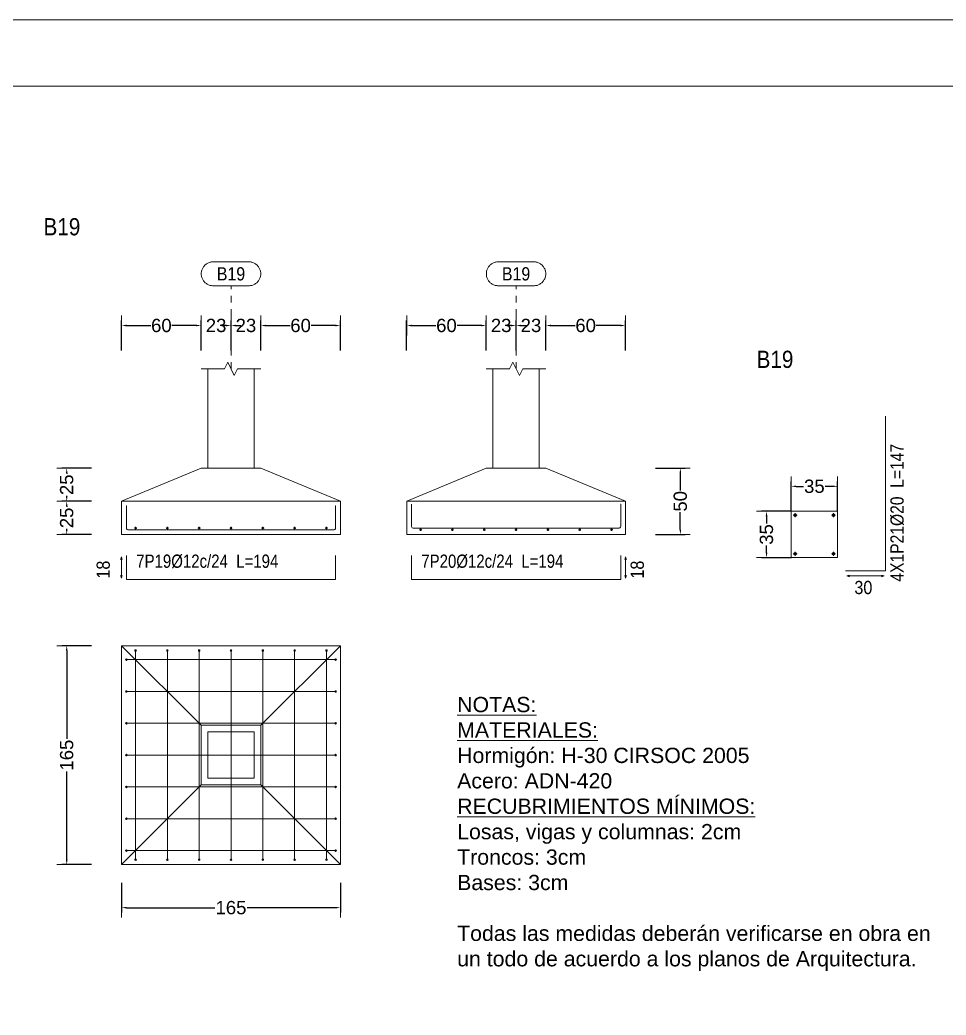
# Model space of a CAD drawing. Header units: millimetres. Extents: x 0 to 147, y 0 to 144.
# Drawn here: x 34.1 to 48.07, y 76.57 to 91.58 of the extents above; entities that cross this region are included whole.
import ezdxf
from ezdxf.enums import TextEntityAlignment as Align

# ---------------------------------------------------------------- set-up
doc = ezdxf.new("R2010")
doc.units = ezdxf.units.MM
doc.linetypes.add('CYPE_PUNTO', pattern=[0.075, 0, -0.075])
for name, color, linetype, lineweight in [('CIM_COTAS', 2, 'Continuous', 0), ('CIM_DIB_ARMADOS', 4, 'Continuous', 0), ('CIM_GEOMETRIA', 2, 'Continuous', 0), ('CIM_REFEREN', 2, 'Continuous', 0), ('CIM_TXT_ARMADOS', 3, 'Continuous', 0), ('RECUAD_LIMITES', 2, 'Continuous', 0), ('RECUAD_MARCO', 1, 'Continuous', 20), ('TABLAS', 1, 'Continuous', 0)]:
    doc.layers.add(name, color=color, linetype=linetype, lineweight=lineweight)
doc.styles.add('CYPETXT_0.3_romans', font='arial.ttf', dxfattribs={"height": 0.2})
doc.styles.add('CYPETXT_romans', font='arial.ttf', dxfattribs={"height": 0.2})
doc.dimstyles.new('cype_arrow', dxfattribs={"dimtxt": 0.18, "dimasz": 0.075, "dimexe": 0.075, "dimexo": 0.075, "dimgap": 0, "dimtad": 0, "dimdec": 4, "dimzin": 0, "dimdsep": 46, "dimtxsty": 'CYPETXT_0.3_romans', "dimcen": 0.09, "dimadec": 0, "dimazin": 0, "dimtfac": 1, "dimtdec": 4, "dimtofl": 0, "dimtmove": 2, "dimatfit": 3, "dimfxl": 1, "dimtolj": 1, "dimtzin": 0, "dimarcsym": 0})

# ---------------------------------------------------------------- blocks, each defined once
blk = doc.blocks.new('*D156')
at = {"layer": 'CIM_COTAS', "color": 0, "lineweight": -2, "transparency": 16777216}
for p, q in [((35.631, 86.6), (35.631, 87.05)), ((35.706, 86.975), (36.072, 86.975)), ((36.756, 86.975), (36.391, 86.975)), ((36.831, 86.6), (36.831, 87.05))]:
    blk.add_line(p, q, dxfattribs=at)
at = {"layer": 'CIM_COTAS', "color": 0, "transparency": 16777216}
for points in [[(35.706, 86.988), (35.706, 86.963), (35.631, 86.975)], [(36.756, 86.988), (36.756, 86.963), (36.831, 86.975)]]:
    blk.add_solid(points, dxfattribs=at)
at = {"layer": 'Defpoints', "color": 0, "transparency": 16777216}
for p in [(36.831, 86.975), (35.631, 86.525), (36.831, 86.525)]:
    blk.add_point(p, dxfattribs=at)
at = {"layer": 'CIM_COTAS', "color": 0, "transparency": 16777216, "insert": (36.231, 86.975), "char_height": 0.2, "attachment_point": 5, "style": 'CYPETXT_0.3_romans'}
blk.add_mtext('\\A1;60', dxfattribs=at)
blk = doc.blocks.new('*D157')
at = {"layer": 'CIM_COTAS', "color": 0, "lineweight": -2, "transparency": 16777216}
for p, q in [((36.756376, 86.975214), (36.681376, 86.975214)), ((36.831376, 86.600214), (36.831376, 87.050214)), ((37.281376, 86.600214), (37.281376, 87.050214)), ((37.356376, 86.975214), (37.431376, 86.975214))]:
    blk.add_line(p, q, dxfattribs=at)
at = {"layer": 'CIM_COTAS', "color": 0, "transparency": 16777216}
for points in [[(36.756376, 86.987714), (36.756376, 86.962714), (36.831376, 86.975214)], [(37.356376, 86.987714), (37.356376, 86.962714), (37.281376, 86.975214)]]:
    blk.add_solid(points, dxfattribs=at)
at = {"layer": 'Defpoints', "color": 0, "transparency": 16777216}
for p in [(37.281376, 86.975214), (36.831376, 86.525214), (37.281376, 86.525214)]:
    blk.add_point(p, dxfattribs=at)
at = {"layer": 'CIM_COTAS', "color": 0, "transparency": 16777216, "insert": (37.056376, 86.975214), "char_height": 0.2, "attachment_point": 5, "style": 'CYPETXT_0.3_romans'}
blk.add_mtext('\\A1;23', dxfattribs=at)
blk = doc.blocks.new('*D158')
at = {"layer": 'CIM_COTAS', "color": 0, "lineweight": -2, "transparency": 16777216}
for p, q in [((37.206376, 86.975214), (37.131376, 86.975214)), ((37.281376, 86.600214), (37.281376, 87.050214)), ((37.731376, 86.600214), (37.731376, 87.050214)), ((37.806376, 86.975214), (37.881376, 86.975214))]:
    blk.add_line(p, q, dxfattribs=at)
at = {"layer": 'CIM_COTAS', "color": 0, "transparency": 16777216}
for points in [[(37.206376, 86.987714), (37.206376, 86.962714), (37.281376, 86.975214)], [(37.806376, 86.987714), (37.806376, 86.962714), (37.731376, 86.975214)]]:
    blk.add_solid(points, dxfattribs=at)
at = {"layer": 'Defpoints', "color": 0, "transparency": 16777216}
for p in [(37.731376, 86.975214), (37.281376, 86.525214), (37.731376, 86.525214)]:
    blk.add_point(p, dxfattribs=at)
at = {"layer": 'CIM_COTAS', "color": 0, "transparency": 16777216, "insert": (37.506376, 86.975214), "char_height": 0.2, "attachment_point": 5, "style": 'CYPETXT_0.3_romans'}
blk.add_mtext('\\A1;23', dxfattribs=at)
blk = doc.blocks.new('*D159')
at = {"layer": 'CIM_COTAS', "color": 0, "lineweight": -2, "transparency": 16777216}
for p, q in [((37.731, 86.6), (37.731, 87.05)), ((37.806, 86.975), (38.172, 86.975)), ((38.856, 86.975), (38.491, 86.975)), ((38.931, 86.6), (38.931, 87.05))]:
    blk.add_line(p, q, dxfattribs=at)
at = {"layer": 'CIM_COTAS', "color": 0, "transparency": 16777216}
for points in [[(37.806, 86.988), (37.806, 86.963), (37.731, 86.975)], [(38.856, 86.988), (38.856, 86.963), (38.931, 86.975)]]:
    blk.add_solid(points, dxfattribs=at)
at = {"layer": 'Defpoints', "color": 0, "transparency": 16777216}
for p in [(38.931, 86.975), (37.731, 86.525), (38.931, 86.525)]:
    blk.add_point(p, dxfattribs=at)
at = {"layer": 'CIM_COTAS', "color": 0, "transparency": 16777216, "insert": (38.331, 86.975), "char_height": 0.2, "attachment_point": 5, "style": 'CYPETXT_0.3_romans'}
blk.add_mtext('\\A1;60', dxfattribs=at)
blk = doc.blocks.new('*D160')
at = {"layer": 'CIM_COTAS', "color": 0, "lineweight": -2, "transparency": 16777216}
for p, q in [((35.178, 84.324), (34.728, 84.324)), ((34.803, 84.249), (34.803, 84.24)), ((34.803, 83.899), (34.803, 83.908)), ((35.178, 83.824), (34.728, 83.824))]:
    blk.add_line(p, q, dxfattribs=at)
at = {"layer": 'CIM_COTAS', "color": 0, "transparency": 16777216}
for points in [[(34.791, 84.249), (34.816, 84.249), (34.803, 84.324)], [(34.791, 83.899), (34.816, 83.899), (34.803, 83.824)]]:
    blk.add_solid(points, dxfattribs=at)
at = {"layer": 'Defpoints', "color": 0, "transparency": 16777216}
for p in [(34.803, 84.324), (35.253, 84.324), (35.253, 83.824)]:
    blk.add_point(p, dxfattribs=at)
at = {"layer": 'CIM_COTAS', "color": 0, "transparency": 16777216, "insert": (34.803, 84.074), "char_height": 0.2, "attachment_point": 5, "rotation": 90, "style": 'CYPETXT_0.3_romans'}
blk.add_mtext('\\A1;25', dxfattribs=at)
blk = doc.blocks.new('*D161')
at = {"layer": 'CIM_COTAS', "color": 0, "lineweight": -2, "transparency": 16777216}
for p, q in [((35.178, 84.824), (34.728, 84.824)), ((34.803, 84.749), (34.803, 84.74)), ((34.803, 84.399), (34.803, 84.408)), ((35.178, 84.324), (34.728, 84.324))]:
    blk.add_line(p, q, dxfattribs=at)
at = {"layer": 'CIM_COTAS', "color": 0, "transparency": 16777216}
for points in [[(34.791, 84.749), (34.816, 84.749), (34.803, 84.824)], [(34.791, 84.399), (34.816, 84.399), (34.803, 84.324)]]:
    blk.add_solid(points, dxfattribs=at)
at = {"layer": 'Defpoints', "color": 0, "transparency": 16777216}
for p in [(34.803, 84.824), (35.253, 84.824), (35.253, 84.324)]:
    blk.add_point(p, dxfattribs=at)
at = {"layer": 'CIM_COTAS', "color": 0, "transparency": 16777216, "insert": (34.803, 84.574), "char_height": 0.2, "attachment_point": 5, "rotation": 90, "style": 'CYPETXT_0.3_romans'}
blk.add_mtext('\\A1;25', dxfattribs=at)
blk = doc.blocks.new('*D162')
at = {"layer": 'CIM_COTAS', "color": 0, "lineweight": -2, "transparency": 16777216}
for p, q in [((39.931, 86.6), (39.931, 87.05)), ((40.006, 86.975), (40.372, 86.975)), ((41.056, 86.975), (40.691, 86.975)), ((41.131, 86.6), (41.131, 87.05))]:
    blk.add_line(p, q, dxfattribs=at)
at = {"layer": 'CIM_COTAS', "color": 0, "transparency": 16777216}
for points in [[(40.006, 86.988), (40.006, 86.963), (39.931, 86.975)], [(41.056, 86.988), (41.056, 86.963), (41.131, 86.975)]]:
    blk.add_solid(points, dxfattribs=at)
at = {"layer": 'Defpoints', "color": 0, "transparency": 16777216}
for p in [(41.131, 86.975), (39.931, 86.525), (41.131, 86.525)]:
    blk.add_point(p, dxfattribs=at)
at = {"layer": 'CIM_COTAS', "color": 0, "transparency": 16777216, "insert": (40.531, 86.975), "char_height": 0.2, "attachment_point": 5, "style": 'CYPETXT_0.3_romans'}
blk.add_mtext('\\A1;60', dxfattribs=at)
blk = doc.blocks.new('*D163')
at = {"layer": 'CIM_COTAS', "color": 0, "lineweight": -2, "transparency": 16777216}
for p, q in [((41.056376, 86.975214), (40.981376, 86.975214)), ((41.131376, 86.600214), (41.131376, 87.050214)), ((41.581376, 86.600214), (41.581376, 87.050214)), ((41.656376, 86.975214), (41.731376, 86.975214))]:
    blk.add_line(p, q, dxfattribs=at)
at = {"layer": 'CIM_COTAS', "color": 0, "transparency": 16777216}
for points in [[(41.056376, 86.987714), (41.056376, 86.962714), (41.131376, 86.975214)], [(41.656376, 86.987714), (41.656376, 86.962714), (41.581376, 86.975214)]]:
    blk.add_solid(points, dxfattribs=at)
at = {"layer": 'Defpoints', "color": 0, "transparency": 16777216}
for p in [(41.581376, 86.975214), (41.131376, 86.525214), (41.581376, 86.525214)]:
    blk.add_point(p, dxfattribs=at)
at = {"layer": 'CIM_COTAS', "color": 0, "transparency": 16777216, "insert": (41.356376, 86.975214), "char_height": 0.2, "attachment_point": 5, "style": 'CYPETXT_0.3_romans'}
blk.add_mtext('\\A1;23', dxfattribs=at)
blk = doc.blocks.new('*D164')
at = {"layer": 'CIM_COTAS', "color": 0, "lineweight": -2, "transparency": 16777216}
for p, q in [((41.506376, 86.975214), (41.431376, 86.975214)), ((41.581376, 86.600214), (41.581376, 87.050214)), ((42.031376, 86.600214), (42.031376, 87.050214)), ((42.106376, 86.975214), (42.181376, 86.975214))]:
    blk.add_line(p, q, dxfattribs=at)
at = {"layer": 'CIM_COTAS', "color": 0, "transparency": 16777216}
for points in [[(41.506376, 86.987714), (41.506376, 86.962714), (41.581376, 86.975214)], [(42.106376, 86.987714), (42.106376, 86.962714), (42.031376, 86.975214)]]:
    blk.add_solid(points, dxfattribs=at)
at = {"layer": 'Defpoints', "color": 0, "transparency": 16777216}
for p in [(42.031376, 86.975214), (41.581376, 86.525214), (42.031376, 86.525214)]:
    blk.add_point(p, dxfattribs=at)
at = {"layer": 'CIM_COTAS', "color": 0, "transparency": 16777216, "insert": (41.806376, 86.975214), "char_height": 0.2, "attachment_point": 5, "style": 'CYPETXT_0.3_romans'}
blk.add_mtext('\\A1;23', dxfattribs=at)
blk = doc.blocks.new('*D165')
at = {"layer": 'CIM_COTAS', "color": 0, "lineweight": -2, "transparency": 16777216}
for p, q in [((42.031, 86.6), (42.031, 87.05)), ((42.106, 86.975), (42.472, 86.975)), ((43.156, 86.975), (42.791, 86.975)), ((43.231, 86.6), (43.231, 87.05))]:
    blk.add_line(p, q, dxfattribs=at)
at = {"layer": 'CIM_COTAS', "color": 0, "transparency": 16777216}
for points in [[(42.106, 86.988), (42.106, 86.963), (42.031, 86.975)], [(43.156, 86.988), (43.156, 86.963), (43.231, 86.975)]]:
    blk.add_solid(points, dxfattribs=at)
at = {"layer": 'Defpoints', "color": 0, "transparency": 16777216}
for p in [(43.231, 86.975), (42.031, 86.525), (43.231, 86.525)]:
    blk.add_point(p, dxfattribs=at)
at = {"layer": 'CIM_COTAS', "color": 0, "transparency": 16777216, "insert": (42.631, 86.975), "char_height": 0.2, "attachment_point": 5, "style": 'CYPETXT_0.3_romans'}
blk.add_mtext('\\A1;60', dxfattribs=at)
blk = doc.blocks.new('*D166')
at = {"layer": 'CIM_COTAS', "color": 0, "lineweight": -2, "transparency": 16777216}
for p, q in [((43.684, 84.824), (44.134, 84.824)), ((44.059, 84.749), (44.059, 84.488)), ((44.059, 83.899), (44.059, 84.16)), ((43.684, 83.824), (44.134, 83.824))]:
    blk.add_line(p, q, dxfattribs=at)
at = {"layer": 'CIM_COTAS', "color": 0, "transparency": 16777216}
for points in [[(44.047, 84.749), (44.072, 84.749), (44.059, 84.824)], [(44.047, 83.899), (44.072, 83.899), (44.059, 83.824)]]:
    blk.add_solid(points, dxfattribs=at)
at = {"layer": 'Defpoints', "color": 0, "transparency": 16777216}
for p in [(43.609, 84.824), (44.059, 84.824), (43.609, 83.824)]:
    blk.add_point(p, dxfattribs=at)
at = {"layer": 'CIM_COTAS', "color": 0, "transparency": 16777216, "insert": (44.059, 84.324), "char_height": 0.2, "attachment_point": 5, "rotation": 90, "style": 'CYPETXT_0.3_romans'}
blk.add_mtext('\\A1;50', dxfattribs=at)
blk = doc.blocks.new('*D167')
at = {"layer": 'CIM_COTAS', "color": 0, "lineweight": -2, "transparency": 16777216}
for p, q in [((35.631, 78.57), (35.631, 78.12)), ((38.931, 78.57), (38.931, 78.12)), ((35.706, 78.195), (37.035, 78.195)), ((38.856, 78.195), (37.527, 78.195))]:
    blk.add_line(p, q, dxfattribs=at)
at = {"layer": 'CIM_COTAS', "color": 0, "transparency": 16777216}
for points in [[(35.706, 78.208), (35.706, 78.183), (35.631, 78.195)], [(38.856, 78.208), (38.856, 78.183), (38.931, 78.195)]]:
    blk.add_solid(points, dxfattribs=at)
at = {"layer": 'Defpoints', "color": 0, "transparency": 16777216}
for p in [(35.631, 78.645), (38.931, 78.645), (38.931, 78.195)]:
    blk.add_point(p, dxfattribs=at)
at = {"layer": 'CIM_COTAS', "color": 0, "transparency": 16777216, "insert": (37.281, 78.195), "char_height": 0.2, "attachment_point": 5, "style": 'CYPETXT_0.3_romans'}
blk.add_mtext('\\A1;165', dxfattribs=at)
blk = doc.blocks.new('*D168')
at = {"layer": 'CIM_COTAS', "color": 0, "lineweight": -2, "transparency": 16777216}
for p, q in [((35.178, 82.146), (34.728, 82.146)), ((34.803, 82.071), (34.803, 80.742)), ((34.803, 78.921), (34.803, 80.25)), ((35.178, 78.846), (34.728, 78.846))]:
    blk.add_line(p, q, dxfattribs=at)
at = {"layer": 'CIM_COTAS', "color": 0, "transparency": 16777216}
for points in [[(34.791, 82.071), (34.816, 82.071), (34.803, 82.146)], [(34.791, 78.921), (34.816, 78.921), (34.803, 78.846)]]:
    blk.add_solid(points, dxfattribs=at)
at = {"layer": 'Defpoints', "color": 0, "transparency": 16777216}
for p in [(34.803, 82.146), (35.253, 82.146), (35.253, 78.846)]:
    blk.add_point(p, dxfattribs=at)
at = {"layer": 'CIM_COTAS', "color": 0, "transparency": 16777216, "insert": (34.803, 80.496), "char_height": 0.2, "attachment_point": 5, "rotation": 90, "style": 'CYPETXT_0.3_romans'}
blk.add_mtext('\\A1;165', dxfattribs=at)
blk = doc.blocks.new('*D169')
at = {"layer": 'CIM_COTAS', "color": 0, "lineweight": -2, "transparency": 16777216}
for p, q in [((45.731, 84.175), (45.731, 84.625)), ((45.806, 84.55), (45.916, 84.55)), ((46.356, 84.55), (46.245, 84.55)), ((46.431, 84.175), (46.431, 84.625))]:
    blk.add_line(p, q, dxfattribs=at)
at = {"layer": 'CIM_COTAS', "color": 0, "transparency": 16777216}
for points in [[(45.806, 84.563), (45.806, 84.538), (45.731, 84.55)], [(46.356, 84.563), (46.356, 84.538), (46.431, 84.55)]]:
    blk.add_solid(points, dxfattribs=at)
at = {"layer": 'Defpoints', "color": 0, "transparency": 16777216}
for p in [(46.431, 84.55), (45.731, 84.1), (46.431, 84.1)]:
    blk.add_point(p, dxfattribs=at)
at = {"layer": 'CIM_COTAS', "color": 0, "transparency": 16777216, "insert": (46.081, 84.55), "char_height": 0.2, "attachment_point": 5, "style": 'CYPETXT_0.3_romans'}
blk.add_mtext('\\A1;35', dxfattribs=at)
blk = doc.blocks.new('*D170')
at = {"layer": 'CIM_COTAS', "color": 0, "lineweight": -2, "transparency": 16777216}
for p, q in [((45.734, 84.174), (45.284, 84.174)), ((45.359, 84.099), (45.359, 83.988)), ((45.359, 83.549), (45.359, 83.66)), ((45.734, 83.474), (45.284, 83.474))]:
    blk.add_line(p, q, dxfattribs=at)
at = {"layer": 'CIM_COTAS', "color": 0, "transparency": 16777216}
for points in [[(45.347, 84.099), (45.372, 84.099), (45.359, 84.174)], [(45.347, 83.549), (45.372, 83.549), (45.359, 83.474)]]:
    blk.add_solid(points, dxfattribs=at)
at = {"layer": 'Defpoints', "color": 0, "transparency": 16777216}
for p in [(45.359, 84.174), (45.809, 84.174), (45.809, 83.474)]:
    blk.add_point(p, dxfattribs=at)
at = {"layer": 'CIM_COTAS', "color": 0, "transparency": 16777216, "insert": (45.359, 83.824), "char_height": 0.2, "attachment_point": 5, "rotation": 90, "style": 'CYPETXT_0.3_romans'}
blk.add_mtext('\\A1;35', dxfattribs=at)

msp = doc.modelspace()

# ---------------------------------------------------------------- hatches: boundary and pattern name
at = {"layer": 'CIM_DIB_ARMADOS'}
h = msp.add_hatch(color=256, dxfattribs=at)
edge = h.paths.add_edge_path(flags=0)
edge.add_arc((35.70338, 84.25621), 0.0016, 0, 360)
h = msp.add_hatch(color=256, dxfattribs=at)
edge = h.paths.add_edge_path(flags=0)
edge.add_arc((38.85938, 84.25621), 0.0016, 0, 360)
h = msp.add_hatch(color=256, dxfattribs=at)
edge = h.paths.add_edge_path(flags=0)
edge.add_arc((40.00338, 84.28021), 0.0016, 0, 360)
h = msp.add_hatch(color=256, dxfattribs=at)
edge = h.paths.add_edge_path(flags=0)
edge.add_arc((43.15938, 84.28021), 0.0016, 0, 360)
h = msp.add_hatch(color=256, dxfattribs=at)
edge = h.paths.add_edge_path(flags=0)
edge.add_arc((35.84138, 82.07421), 0.0016, 0, 360)
h = msp.add_hatch(color=256, dxfattribs=at)
edge = h.paths.add_edge_path(flags=0)
edge.add_arc((36.32138, 82.07421), 0.0016, 0, 360)
h = msp.add_hatch(color=256, dxfattribs=at)
edge = h.paths.add_edge_path(flags=0)
edge.add_arc((36.80138, 82.07421), 0.0016, 0, 360)
h = msp.add_hatch(color=256, dxfattribs=at)
edge = h.paths.add_edge_path(flags=0)
edge.add_arc((37.28138, 82.07421), 0.0016, 0, 360)
h = msp.add_hatch(color=256, dxfattribs=at)
edge = h.paths.add_edge_path(flags=0)
edge.add_arc((37.76138, 82.07421), 0.0016, 0, 360)
h = msp.add_hatch(color=256, dxfattribs=at)
edge = h.paths.add_edge_path(flags=0)
edge.add_arc((38.24138, 82.07421), 0.0016, 0, 360)
h = msp.add_hatch(color=256, dxfattribs=at)
edge = h.paths.add_edge_path(flags=0)
edge.add_arc((38.72138, 82.07421), 0.0016, 0, 360)
h = msp.add_hatch(color=256, dxfattribs=at)
edge = h.paths.add_edge_path(flags=0)
edge.add_arc((35.70338, 81.93621), 0.0016, 0, 360)
h = msp.add_hatch(color=256, dxfattribs=at)
edge = h.paths.add_edge_path(flags=0)
edge.add_arc((38.85938, 81.93621), 0.0016, 0, 360)
h = msp.add_hatch(color=256, dxfattribs=at)
edge = h.paths.add_edge_path(flags=0)
edge.add_arc((35.70338, 81.45621), 0.0016, 0, 360)
h = msp.add_hatch(color=256, dxfattribs=at)
edge = h.paths.add_edge_path(flags=0)
edge.add_arc((38.85938, 81.45621), 0.0016, 0, 360)
h = msp.add_hatch(color=256, dxfattribs=at)
edge = h.paths.add_edge_path(flags=0)
edge.add_arc((35.70338, 80.97621), 0.0016, 0, 360)
h = msp.add_hatch(color=256, dxfattribs=at)
edge = h.paths.add_edge_path(flags=0)
edge.add_arc((38.85938, 80.97621), 0.0016, 0, 360)
h = msp.add_hatch(color=256, dxfattribs=at)
edge = h.paths.add_edge_path(flags=0)
edge.add_arc((35.70338, 80.49621), 0.0016, 0, 360)
h = msp.add_hatch(color=256, dxfattribs=at)
edge = h.paths.add_edge_path(flags=0)
edge.add_arc((38.85938, 80.49621), 0.0016, 0, 360)
h = msp.add_hatch(color=256, dxfattribs=at)
edge = h.paths.add_edge_path(flags=0)
edge.add_arc((35.70338, 80.01621), 0.0016, 0, 360)
h = msp.add_hatch(color=256, dxfattribs=at)
edge = h.paths.add_edge_path(flags=0)
edge.add_arc((38.85938, 80.01621), 0.0016, 0, 360)
h = msp.add_hatch(color=256, dxfattribs=at)
edge = h.paths.add_edge_path(flags=0)
edge.add_arc((35.70338, 79.53621), 0.0016, 0, 360)
h = msp.add_hatch(color=256, dxfattribs=at)
edge = h.paths.add_edge_path(flags=0)
edge.add_arc((38.85938, 79.53621), 0.0016, 0, 360)
h = msp.add_hatch(color=256, dxfattribs=at)
edge = h.paths.add_edge_path(flags=0)
edge.add_arc((35.70338, 79.05621), 0.0016, 0, 360)
h = msp.add_hatch(color=256, dxfattribs=at)
edge = h.paths.add_edge_path(flags=0)
edge.add_arc((38.85938, 79.05621), 0.0016, 0, 360)
h = msp.add_hatch(color=256, dxfattribs=at)
edge = h.paths.add_edge_path(flags=0)
edge.add_arc((35.84138, 78.91821), 0.0016, 0, 360)
h = msp.add_hatch(color=256, dxfattribs=at)
edge = h.paths.add_edge_path(flags=0)
edge.add_arc((36.32138, 78.91821), 0.0016, 0, 360)
h = msp.add_hatch(color=256, dxfattribs=at)
edge = h.paths.add_edge_path(flags=0)
edge.add_arc((36.80138, 78.91821), 0.0016, 0, 360)
h = msp.add_hatch(color=256, dxfattribs=at)
edge = h.paths.add_edge_path(flags=0)
edge.add_arc((37.28138, 78.91821), 0.0016, 0, 360)
h = msp.add_hatch(color=256, dxfattribs=at)
edge = h.paths.add_edge_path(flags=0)
edge.add_arc((37.76138, 78.91821), 0.0016, 0, 360)
h = msp.add_hatch(color=256, dxfattribs=at)
edge = h.paths.add_edge_path(flags=0)
edge.add_arc((38.24138, 78.91821), 0.0016, 0, 360)
h = msp.add_hatch(color=256, dxfattribs=at)
edge = h.paths.add_edge_path(flags=0)
edge.add_arc((38.72138, 78.91821), 0.0016, 0, 360)

# ---------------------------------------------------------------- linework, layer by layer
at = {"layer": 'CIM_COTAS', "linetype": 'CYPE_PUNTO'}
for p, q in [((37.28138, 86.32421), (37.28138, 87.57521)), ((41.58138, 86.32421), (41.58138, 87.57521))]:
    msp.add_line(p, q, dxfattribs=at)
at = {"layer": 'CIM_COTAS'}
for p, q in [((35.63138, 86.82521), (35.63138, 87.12521)), ((36.83138, 86.82521), (36.83138, 87.12521)), ((36.83138, 86.82521), (36.83138, 87.12521)), ((37.28138, 86.82521), (37.28138, 87.12521)), ((37.28138, 86.82521), (37.28138, 87.12521)), ((37.73138, 86.82521), (37.73138, 87.12521)), ((37.73138, 86.82521), (37.73138, 87.12521)), ((38.93138, 86.82521), (38.93138, 87.12521)), ((39.93138, 86.82521), (39.93138, 87.12521)), ((41.13138, 86.82521), (41.13138, 87.12521)), ((41.13138, 86.82521), (41.13138, 87.12521)), ((41.58138, 86.82521), (41.58138, 87.12521)), ((41.58138, 86.82521), (41.58138, 87.12521)), ((42.03138, 86.82521), (42.03138, 87.12521)), ((42.03138, 86.82521), (42.03138, 87.12521)), ((43.23138, 86.82521), (43.23138, 87.12521)), ((34.65338, 84.82421), (34.95338, 84.82421)), ((43.90938, 84.82421), (44.20938, 84.82421)), ((45.73063, 84.40021), (45.73063, 84.70021)), ((46.43063, 84.40021), (46.43063, 84.70021)), ((34.65338, 84.32421), (34.95338, 84.32421)), ((34.65338, 84.32421), (34.95338, 84.32421)), ((45.20938, 84.17421), (45.50938, 84.17421)), ((34.65338, 83.82421), (34.95338, 83.82421)), ((43.90938, 83.82421), (44.20938, 83.82421)), ((45.20938, 83.47421), (45.50938, 83.47421)), ((34.65338, 82.14621), (34.95338, 82.14621)), ((34.65338, 78.84621), (34.95338, 78.84621)), ((35.63138, 78.04521), (35.63138, 78.34521)), ((38.93138, 78.04521), (38.93138, 78.34521))]:
    msp.add_line(p, q, dxfattribs=at)
for points in [[(37.54988, 87.93521), (37.5619, 87.93481), (37.57387, 87.93361), (37.58573, 87.93161), (37.59743, 87.92882), (37.60892, 87.92525), (37.62015, 87.92093), (37.63106, 87.91587), (37.64161, 87.91009), (37.65175, 87.90361), (37.66143, 87.89648), (37.67062, 87.88871), (37.67926, 87.88035), (37.68733, 87.87143), (37.69479, 87.86199), (37.7016, 87.85207), (37.70773, 87.84172), (37.71315, 87.83098), (37.71785, 87.81991), (37.72179, 87.80854), (37.72497, 87.79694), (37.72737, 87.78515), (37.72897, 87.77323), (37.72978, 87.76123), (37.72978, 87.7492), (37.72897, 87.7372), (37.72737, 87.72527), (37.72497, 87.71349), (37.72179, 87.70188), (37.71785, 87.69052), (37.71315, 87.67945), (37.70773, 87.66871), (37.7016, 87.65836), (37.69479, 87.64844), (37.68733, 87.639), (37.67926, 87.63008), (37.67062, 87.62172), (37.66143, 87.61395), (37.65175, 87.60681), (37.64161, 87.60034), (37.63106, 87.59456), (37.62015, 87.5895), (37.60892, 87.58517), (37.59743, 87.58161), (37.58573, 87.57882), (37.57387, 87.57682), (37.5619, 87.57562), (37.54988, 87.57521), (37.01288, 87.57521), (37.00085, 87.57562), (36.98888, 87.57682), (36.97702, 87.57882), (36.96532, 87.58161), (36.95383, 87.58517), (36.94261, 87.5895), (36.93169, 87.59456), (36.92115, 87.60034), (36.91101, 87.60681), (36.90132, 87.61395), (36.89213, 87.62172), (36.88349, 87.63008), (36.87542, 87.639), (36.86796, 87.64844), (36.86116, 87.65836), (36.85503, 87.66871), (36.8496, 87.67945), (36.8449, 87.69052), (36.84096, 87.70188), (36.83778, 87.71349), (36.83538, 87.72527), (36.83378, 87.7372), (36.83298, 87.7492), (36.83298, 87.76123), (36.83378, 87.77323), (36.83538, 87.78515), (36.83778, 87.79694), (36.84096, 87.80854), (36.8449, 87.81991), (36.8496, 87.83098), (36.85503, 87.84172), (36.86116, 87.85207), (36.86796, 87.86199), (36.87542, 87.87143), (36.88349, 87.88035), (36.89213, 87.88871), (36.90132, 87.89648), (36.91101, 87.90361), (36.92115, 87.91009), (36.93169, 87.91587), (36.94261, 87.92093), (36.95383, 87.92525), (36.96532, 87.92882), (36.97702, 87.93161), (36.98888, 87.93361), (37.00085, 87.93481), (37.01288, 87.93521), (37.54988, 87.93521)], [(41.84988, 87.93521), (41.8619, 87.93481), (41.87387, 87.93361), (41.88573, 87.93161), (41.89743, 87.92882), (41.90892, 87.92525), (41.92015, 87.92093), (41.93106, 87.91587), (41.94161, 87.91009), (41.95175, 87.90361), (41.96143, 87.89648), (41.97062, 87.88871), (41.97926, 87.88035), (41.98733, 87.87143), (41.99479, 87.86199), (42.0016, 87.85207), (42.00773, 87.84172), (42.01315, 87.83098), (42.01785, 87.81991), (42.02179, 87.80854), (42.02497, 87.79694), (42.02737, 87.78515), (42.02897, 87.77323), (42.02978, 87.76123), (42.02978, 87.7492), (42.02897, 87.7372), (42.02737, 87.72527), (42.02497, 87.71349), (42.02179, 87.70188), (42.01785, 87.69052), (42.01315, 87.67945), (42.00773, 87.66871), (42.0016, 87.65836), (41.99479, 87.64844), (41.98733, 87.639), (41.97926, 87.63008), (41.97062, 87.62172), (41.96143, 87.61395), (41.95175, 87.60681), (41.94161, 87.60034), (41.93106, 87.59456), (41.92015, 87.5895), (41.90892, 87.58517), (41.89743, 87.58161), (41.88573, 87.57882), (41.87387, 87.57682), (41.8619, 87.57562), (41.84988, 87.57521), (41.31288, 87.57521), (41.30085, 87.57562), (41.28888, 87.57682), (41.27702, 87.57882), (41.26532, 87.58161), (41.25383, 87.58517), (41.24261, 87.5895), (41.23169, 87.59456), (41.22115, 87.60034), (41.21101, 87.60681), (41.20132, 87.61395), (41.19213, 87.62172), (41.18349, 87.63008), (41.17542, 87.639), (41.16796, 87.64844), (41.16116, 87.65836), (41.15503, 87.66871), (41.1496, 87.67945), (41.1449, 87.69052), (41.14096, 87.70188), (41.13778, 87.71349), (41.13538, 87.72527), (41.13378, 87.7372), (41.13298, 87.7492), (41.13298, 87.76123), (41.13378, 87.77323), (41.13538, 87.78515), (41.13778, 87.79694), (41.14096, 87.80854), (41.1449, 87.81991), (41.1496, 87.83098), (41.15503, 87.84172), (41.16116, 87.85207), (41.16796, 87.86199), (41.17542, 87.87143), (41.18349, 87.88035), (41.19213, 87.88871), (41.20132, 87.89648), (41.21101, 87.90361), (41.22115, 87.91009), (41.23169, 87.91587), (41.24261, 87.92093), (41.25383, 87.92525), (41.26532, 87.92882), (41.27702, 87.93161), (41.28888, 87.93361), (41.30085, 87.93481), (41.31288, 87.93521), (41.84988, 87.93521)]]:
    msp.add_lwpolyline(points, close=True, dxfattribs=at)
at = {"layer": 'CIM_DIB_ARMADOS'}
for p, q in [((45.76063, 84.11421), (45.82063, 84.11421)), ((45.76063, 84.11421), (45.82063, 84.11421)), ((45.79063, 84.08421), (45.79063, 84.14421)), ((45.79063, 84.08421), (45.79063, 84.14421)), ((46.34063, 84.11421), (46.40063, 84.11421)), ((46.34063, 84.11421), (46.40063, 84.11421)), ((46.37063, 84.08421), (46.37063, 84.14421)), ((46.37063, 84.08421), (46.37063, 84.14421)), ((35.82338, 83.92021), (35.85938, 83.92021)), ((35.84138, 83.90221), (35.84138, 83.93821)), ((36.30338, 83.92021), (36.33938, 83.92021)), ((36.32138, 83.90221), (36.32138, 83.93821)), ((36.78338, 83.92021), (36.81938, 83.92021)), ((36.80138, 83.90221), (36.80138, 83.93821)), ((37.26338, 83.92021), (37.29938, 83.92021)), ((37.28138, 83.90221), (37.28138, 83.93821)), ((37.74338, 83.92021), (37.77938, 83.92021)), ((37.76138, 83.90221), (37.76138, 83.93821)), ((38.22338, 83.92021), (38.25938, 83.92021)), ((38.24138, 83.90221), (38.24138, 83.93821)), ((38.70338, 83.92021), (38.73938, 83.92021)), ((38.72138, 83.90221), (38.72138, 83.93821)), ((40.14138, 83.87821), (40.14138, 83.91421)), ((40.62138, 83.87821), (40.62138, 83.91421)), ((41.10138, 83.87821), (41.10138, 83.91421)), ((41.58138, 83.87821), (41.58138, 83.91421)), ((42.06138, 83.87821), (42.06138, 83.91421)), ((42.54138, 83.87821), (42.54138, 83.91421)), ((43.02138, 83.87821), (43.02138, 83.91421)), ((40.12338, 83.89621), (40.15938, 83.89621)), ((40.60338, 83.89621), (40.63938, 83.89621)), ((41.08338, 83.89621), (41.11938, 83.89621)), ((41.56338, 83.89621), (41.59938, 83.89621)), ((42.04338, 83.89621), (42.07938, 83.89621)), ((42.52338, 83.89621), (42.55938, 83.89621)), ((43.00338, 83.89621), (43.03938, 83.89621)), ((45.76063, 83.53421), (45.82063, 83.53421)), ((45.76063, 83.53421), (45.82063, 83.53421)), ((45.79063, 83.50421), (45.79063, 83.56421)), ((45.79063, 83.50421), (45.79063, 83.56421)), ((46.34063, 83.53421), (46.40063, 83.53421)), ((46.34063, 83.53421), (46.40063, 83.53421)), ((46.37063, 83.50421), (46.37063, 83.56421)), ((46.37063, 83.50421), (46.37063, 83.56421))]:
    msp.add_line(p, q, dxfattribs=at)
for points in [[(46.55263, 83.27421), (47.15263, 83.27421), (47.15263, 85.60621)], [(35.70338, 84.25621), (35.70338, 83.92021), (35.70659, 83.90821), (35.71538, 83.89943), (35.72738, 83.89621), (38.83538, 83.89621), (38.84738, 83.89943), (38.85616, 83.90821), (38.85938, 83.92021), (38.85938, 84.25621)], [(43.15938, 84.28021), (43.15938, 83.94421), (43.15616, 83.93221), (43.14738, 83.92343), (43.13538, 83.92021), (40.02738, 83.92021), (40.01538, 83.92343), (40.00659, 83.93221), (40.00338, 83.94421), (40.00338, 84.28021)], [(35.70338, 83.50621), (35.70338, 83.14621), (38.85938, 83.14621), (38.85938, 83.50621)], [(43.15938, 83.50621), (43.15938, 83.14621), (40.00338, 83.14621), (40.00338, 83.50621)], [(35.84138, 78.91821), (35.84138, 78.92143), (35.84138, 78.93021), (35.84138, 78.94221), (35.84138, 82.05021), (35.84138, 82.06221), (35.84138, 82.071), (35.84138, 82.07421)], [(36.32138, 78.91821), (36.32138, 78.92143), (36.32138, 78.93021), (36.32138, 78.94221), (36.32138, 82.05021), (36.32138, 82.06221), (36.32138, 82.071), (36.32138, 82.07421)], [(36.80138, 78.91821), (36.80138, 78.92143), (36.80138, 78.93021), (36.80138, 78.94221), (36.80138, 82.05021), (36.80138, 82.06221), (36.80138, 82.071), (36.80138, 82.07421)], [(37.28138, 78.91821), (37.28138, 78.92143), (37.28138, 78.93021), (37.28138, 78.94221), (37.28138, 82.05021), (37.28138, 82.06221), (37.28138, 82.071), (37.28138, 82.07421)], [(37.76138, 78.91821), (37.76138, 78.92143), (37.76138, 78.93021), (37.76138, 78.94221), (37.76138, 82.05021), (37.76138, 82.06221), (37.76138, 82.071), (37.76138, 82.07421)], [(38.24138, 78.91821), (38.24138, 78.92143), (38.24138, 78.93021), (38.24138, 78.94221), (38.24138, 82.05021), (38.24138, 82.06221), (38.24138, 82.071), (38.24138, 82.07421)], [(38.72138, 78.91821), (38.72138, 78.92143), (38.72138, 78.93021), (38.72138, 78.94221), (38.72138, 82.05021), (38.72138, 82.06221), (38.72138, 82.071), (38.72138, 82.07421)], [(35.70338, 81.93621), (35.70659, 81.93621), (35.71538, 81.93621), (35.72738, 81.93621), (38.83538, 81.93621), (38.84738, 81.93621), (38.85616, 81.93621), (38.85938, 81.93621)], [(35.70338, 81.45621), (35.70659, 81.45621), (35.71538, 81.45621), (35.72738, 81.45621), (38.83538, 81.45621), (38.84738, 81.45621), (38.85616, 81.45621), (38.85938, 81.45621)], [(35.70338, 80.97621), (35.70659, 80.97621), (35.71538, 80.97621), (35.72738, 80.97621), (38.83538, 80.97621), (38.84738, 80.97621), (38.85616, 80.97621), (38.85938, 80.97621)], [(35.70338, 80.49621), (35.70659, 80.49621), (35.71538, 80.49621), (35.72738, 80.49621), (38.83538, 80.49621), (38.84738, 80.49621), (38.85616, 80.49621), (38.85938, 80.49621)], [(35.70338, 80.01621), (35.70659, 80.01621), (35.71538, 80.01621), (35.72738, 80.01621), (38.83538, 80.01621), (38.84738, 80.01621), (38.85616, 80.01621), (38.85938, 80.01621)], [(35.70338, 79.53621), (35.70659, 79.53621), (35.71538, 79.53621), (35.72738, 79.53621), (38.83538, 79.53621), (38.84738, 79.53621), (38.85616, 79.53621), (38.85938, 79.53621)], [(35.70338, 79.05621), (35.70659, 79.05621), (35.71538, 79.05621), (35.72738, 79.05621), (38.83538, 79.05621), (38.84738, 79.05621), (38.85616, 79.05621), (38.85938, 79.05621)]]:
    msp.add_lwpolyline(points, dxfattribs=at)
for centre, radius in [((35.70338, 84.25621), 0.0016), ((38.85938, 84.25621), 0.0016), ((40.00338, 84.28021), 0.0016), ((43.15938, 84.28021), 0.0016), ((45.79063, 84.11421), 0.02), ((45.79063, 84.11421), 0.02), ((46.37063, 84.11421), 0.02), ((46.37063, 84.11421), 0.02), ((35.84138, 83.92021), 0.012), ((36.32138, 83.92021), 0.012), ((36.80138, 83.92021), 0.012), ((37.28138, 83.92021), 0.012), ((37.76138, 83.92021), 0.012), ((38.24138, 83.92021), 0.012), ((38.72138, 83.92021), 0.012), ((40.14138, 83.89621), 0.012), ((40.62138, 83.89621), 0.012), ((41.10138, 83.89621), 0.012), ((41.58138, 83.89621), 0.012), ((42.06138, 83.89621), 0.012), ((42.54138, 83.89621), 0.012), ((43.02138, 83.89621), 0.012), ((45.79063, 83.53421), 0.02), ((45.79063, 83.53421), 0.02), ((46.37063, 83.53421), 0.02), ((46.37063, 83.53421), 0.02), ((35.84138, 82.07421), 0.012), ((35.84138, 82.07421), 0.0016), ((36.32138, 82.07421), 0.012), ((36.32138, 82.07421), 0.0016), ((36.80138, 82.07421), 0.012), ((36.80138, 82.07421), 0.0016), ((37.28138, 82.07421), 0.012), ((37.28138, 82.07421), 0.0016), ((37.76138, 82.07421), 0.012), ((37.76138, 82.07421), 0.0016), ((38.24138, 82.07421), 0.012), ((38.24138, 82.07421), 0.0016), ((38.72138, 82.07421), 0.012), ((38.72138, 82.07421), 0.0016), ((35.70338, 81.93621), 0.012), ((35.70338, 81.93621), 0.0016), ((38.85938, 81.93621), 0.012), ((38.85938, 81.93621), 0.0016), ((35.70338, 81.45621), 0.012), ((35.70338, 81.45621), 0.0016), ((38.85938, 81.45621), 0.012), ((38.85938, 81.45621), 0.0016), ((35.70338, 80.97621), 0.012), ((35.70338, 80.97621), 0.0016), ((38.85938, 80.97621), 0.012), ((38.85938, 80.97621), 0.0016), ((35.70338, 80.49621), 0.012), ((35.70338, 80.49621), 0.0016), ((38.85938, 80.49621), 0.012), ((38.85938, 80.49621), 0.0016), ((35.70338, 80.01621), 0.012), ((35.70338, 80.01621), 0.0016), ((38.85938, 80.01621), 0.012), ((38.85938, 80.01621), 0.0016), ((35.70338, 79.53621), 0.012), ((35.70338, 79.53621), 0.0016), ((38.85938, 79.53621), 0.012), ((38.85938, 79.53621), 0.0016), ((35.70338, 79.05621), 0.012), ((35.70338, 79.05621), 0.0016), ((38.85938, 79.05621), 0.012), ((38.85938, 79.05621), 0.0016), ((35.84138, 78.91821), 0.012), ((35.84138, 78.91821), 0.0016), ((36.32138, 78.91821), 0.012), ((36.32138, 78.91821), 0.0016), ((36.80138, 78.91821), 0.012), ((36.80138, 78.91821), 0.0016), ((37.28138, 78.91821), 0.012), ((37.28138, 78.91821), 0.0016), ((37.76138, 78.91821), 0.012), ((37.76138, 78.91821), 0.0016), ((38.24138, 78.91821), 0.012), ((38.24138, 78.91821), 0.0016), ((38.72138, 78.91821), 0.012), ((38.72138, 78.91821), 0.0016)]:
    msp.add_circle(centre, radius, dxfattribs=at)
at = {"layer": 'CIM_GEOMETRIA'}
for p, q in [((36.93138, 86.32421), (36.93138, 84.82421)), ((37.63138, 84.82421), (37.63138, 86.32421)), ((41.23138, 84.82421), (41.23138, 86.32421)), ((41.93138, 84.82421), (41.93138, 86.32421)), ((36.83138, 84.82421), (35.63138, 84.32421)), ((36.83138, 84.82421), (37.73138, 84.82421)), ((37.63138, 84.82421), (36.93138, 84.82421)), ((38.93138, 84.32421), (37.73138, 84.82421)), ((41.13138, 84.82421), (39.93138, 84.32421)), ((41.13138, 84.82421), (42.03138, 84.82421)), ((41.93138, 84.82421), (41.23138, 84.82421)), ((43.23138, 84.32421), (42.03138, 84.82421)), ((35.63138, 84.32421), (38.93138, 84.32421)), ((35.63138, 84.32421), (35.63138, 83.82421)), ((38.93138, 83.82421), (38.93138, 84.32421)), ((39.93138, 84.32421), (43.23138, 84.32421)), ((39.93138, 84.32421), (39.93138, 83.82421)), ((43.23138, 83.82421), (43.23138, 84.32421)), ((38.93138, 83.82421), (35.63138, 83.82421)), ((43.23138, 83.82421), (39.93138, 83.82421)), ((36.83138, 80.94621), (35.63138, 82.14621)), ((38.93138, 82.14621), (37.73138, 80.94621)), ((35.63138, 78.84621), (36.83138, 80.04621)), ((38.93138, 78.84621), (37.73138, 80.04621))]:
    msp.add_line(p, q, dxfattribs=at)
for points in [[(36.83138, 86.32421), (37.18138, 86.32421), (37.23138, 86.42421), (37.33138, 86.22421), (37.38138, 86.32421), (37.73138, 86.32421)], [(41.13138, 86.32421), (41.48138, 86.32421), (41.53138, 86.42421), (41.63138, 86.22421), (41.68138, 86.32421), (42.03138, 86.32421)]]:
    msp.add_lwpolyline(points, dxfattribs=at)
for points in [[(45.73063, 83.47421), (46.43063, 83.47421), (46.43063, 84.17421), (45.73063, 84.17421), (45.73063, 83.47421)], [(35.63138, 82.14621), (35.63138, 78.84621), (38.93138, 78.84621), (38.93138, 82.14621), (35.63138, 82.14621)], [(37.73138, 80.94621), (37.73138, 80.04621), (36.83138, 80.04621), (36.83138, 80.94621), (37.73138, 80.94621)], [(36.93138, 80.14621), (37.63138, 80.14621), (37.63138, 80.84621), (36.93138, 80.84621), (36.93138, 80.14621)]]:
    msp.add_lwpolyline(points, close=True, dxfattribs=at)
at = {"layer": 'CIM_TXT_ARMADOS'}
for p, q in [((35.61588, 83.44601), (35.62838, 83.48601)), ((35.64088, 83.44601), (35.62838, 83.48601)), ((35.62838, 83.48601), (35.62838, 83.16641)), ((43.22188, 83.44601), (43.23438, 83.48601)), ((43.24688, 83.44601), (43.23438, 83.48601)), ((43.23438, 83.48601), (43.23438, 83.16641)), ((35.61588, 83.20641), (35.62838, 83.16641)), ((35.64088, 83.20641), (35.62838, 83.16641)), ((43.22188, 83.20641), (43.23438, 83.16641)), ((43.24688, 83.20641), (43.23438, 83.16641)), ((46.61283, 83.21171), (46.57283, 83.19921)), ((46.61283, 83.18671), (46.57283, 83.19921)), ((46.57283, 83.19921), (47.13243, 83.19921)), ((47.09243, 83.21171), (47.13243, 83.19921)), ((47.09243, 83.18671), (47.13243, 83.19921))]:
    msp.add_line(p, q, dxfattribs=at)
at = {"layer": 'RECUAD_LIMITES'}
msp.add_lwpolyline([(0, 49.585), (59.4, 49.585), (59.4, 91.585), (0, 91.585), (0, 49.585)], close=True, dxfattribs=at)
at = {"layer": 'RECUAD_MARCO'}
msp.add_lwpolyline([(2.5, 50.585), (58.4, 50.585), (58.4, 90.585), (2.5, 90.585), (2.5, 50.585)], close=True, dxfattribs=at)

# ---------------------------------------------------------------- texts
at = {"layer": 'CIM_COTAS', "style": 'CYPETXT_romans', "width": 0.8592}
for p in [(37.28138, 87.75521), (41.58138, 87.75521)]:
    msp.add_text('B19', height=0.2, dxfattribs=at).set_placement(p, align=Align.MIDDLE_CENTER)
at = {"layer": 'CIM_REFEREN', "style": 'CYPETXT_romans', "width": 0.8592}
msp.add_text('B19', height=0.26, dxfattribs=at).set_placement((34.45338, 88.59521), align=Align.TOP_LEFT)
at = {"layer": 'CIM_TXT_ARMADOS', "style": 'CYPETXT_romans', "width": 0.8592}
msp.add_text('B19', height=0.26, dxfattribs=at).set_placement((45.20938, 86.59571), align=Align.TOP_LEFT)
at = {"layer": 'CIM_TXT_ARMADOS', "style": 'CYPETXT_romans'}
for s, width, p in [('4X1P21%%c20  L=147', 0.843553, (47.42763, 83.11271)), ('18', 0.872274, (35.45338, 83.15821)), ('18', 0.872274, (43.50938, 83.15821))]:
    msp.add_text(s, height=0.2, rotation=90, dxfattribs=dict(at, width=width)).set_placement(p)
for s, width, p in [('7P19%%c12c/24  L=194', 0.809319, (35.85188, 83.32121)), ('7P20%%c12c/24  L=194', 0.809319, (40.15188, 83.32121)), ('30', 0.872274, (46.68463, 82.92421))]:
    msp.add_text(s, height=0.2, dxfattribs=dict(at, width=width)).set_placement(p)
at = {"layer": 'TABLAS', "insert": (40.6925, 81.37399), "char_height": 0.23, "attachment_point": 1, "style": 'CYPETXT_romans'}
msp.add_mtext_dynamic_manual_height_columns('{\\LNOTAS:\\PMATERIALES:\\P}Hormigón: H-30 CIRSOC 2005\\PAcero: ADN-420\\P{\\LRECUBRIMIENTOS MÍNIMOS:\\P}Losas, vigas y columnas: 2cm\\PTroncos: 3cm\\PBases: 3cm\\P\\PTodas las medidas deberán verificarse en obra en un todo de acuerdo a los planos de Arquitectura.', width=7.4812427, gutter_width=0.9, heights=[0], dxfattribs=at)

# ---------------------------------------------------------------- dimensions: what is measured, and where the dimension line sits
at = {"layer": 'CIM_COTAS'}
for p1, p2, distance, text, picture, middle in [((35.63138, 86.52521), (36.83138, 86.52521), 0.45, '60', '*D156', (36.23138, 86.97521)), ((36.83138, 86.52521), (37.28138, 86.52521), 0.45, '23', '*D157', (37.05638, 86.97521)), ((37.28138, 86.52521), (37.73138, 86.52521), 0.45, '23', '*D158', (37.50638, 86.97521)), ((37.73138, 86.52521), (38.93138, 86.52521), 0.45, '60', '*D159', (38.33138, 86.97521)), ((39.93138, 86.52521), (41.13138, 86.52521), 0.45, '60', '*D162', (40.53138, 86.97521)), ((41.13138, 86.52521), (41.58138, 86.52521), 0.45, '23', '*D163', (41.35638, 86.97521)), ((41.58138, 86.52521), (42.03138, 86.52521), 0.45, '23', '*D164', (41.80638, 86.97521)), ((42.03138, 86.52521), (43.23138, 86.52521), 0.45, '60', '*D165', (42.63138, 86.97521)), ((35.25338, 84.32421), (35.25338, 84.82421), 0.45, '25', '*D161', (34.80338, 84.57421)), ((43.60938, 83.82421), (43.60938, 84.82421), -0.45, '50', '*D166', (44.05938, 84.32421)), ((45.73063, 84.10021), (46.43063, 84.10021), 0.45, '35', '*D169', (46.08063, 84.55021)), ((35.25338, 83.82421), (35.25338, 84.32421), 0.45, '25', '*D160', (34.80338, 84.07421)), ((45.80938, 83.47421), (45.80938, 84.17421), 0.45, '35', '*D170', (45.35938, 83.82421)), ((35.25338, 78.84621), (35.25338, 82.14621), 0.45, '165', '*D168', (34.80338, 80.49621)), ((35.63138, 78.64521), (38.93138, 78.64521), -0.45, '165', '*D167', (37.28138, 78.19521))]:
    dim = msp.add_aligned_dim(p1=p1, p2=p2, distance=distance, text=text, dimstyle='cype_arrow', dxfattribs=at)
    dim.commit()
    dim.dimension.update_dxf_attribs({"geometry": picture, "text_midpoint": middle})

doc.saveas('drawing.dxf')
